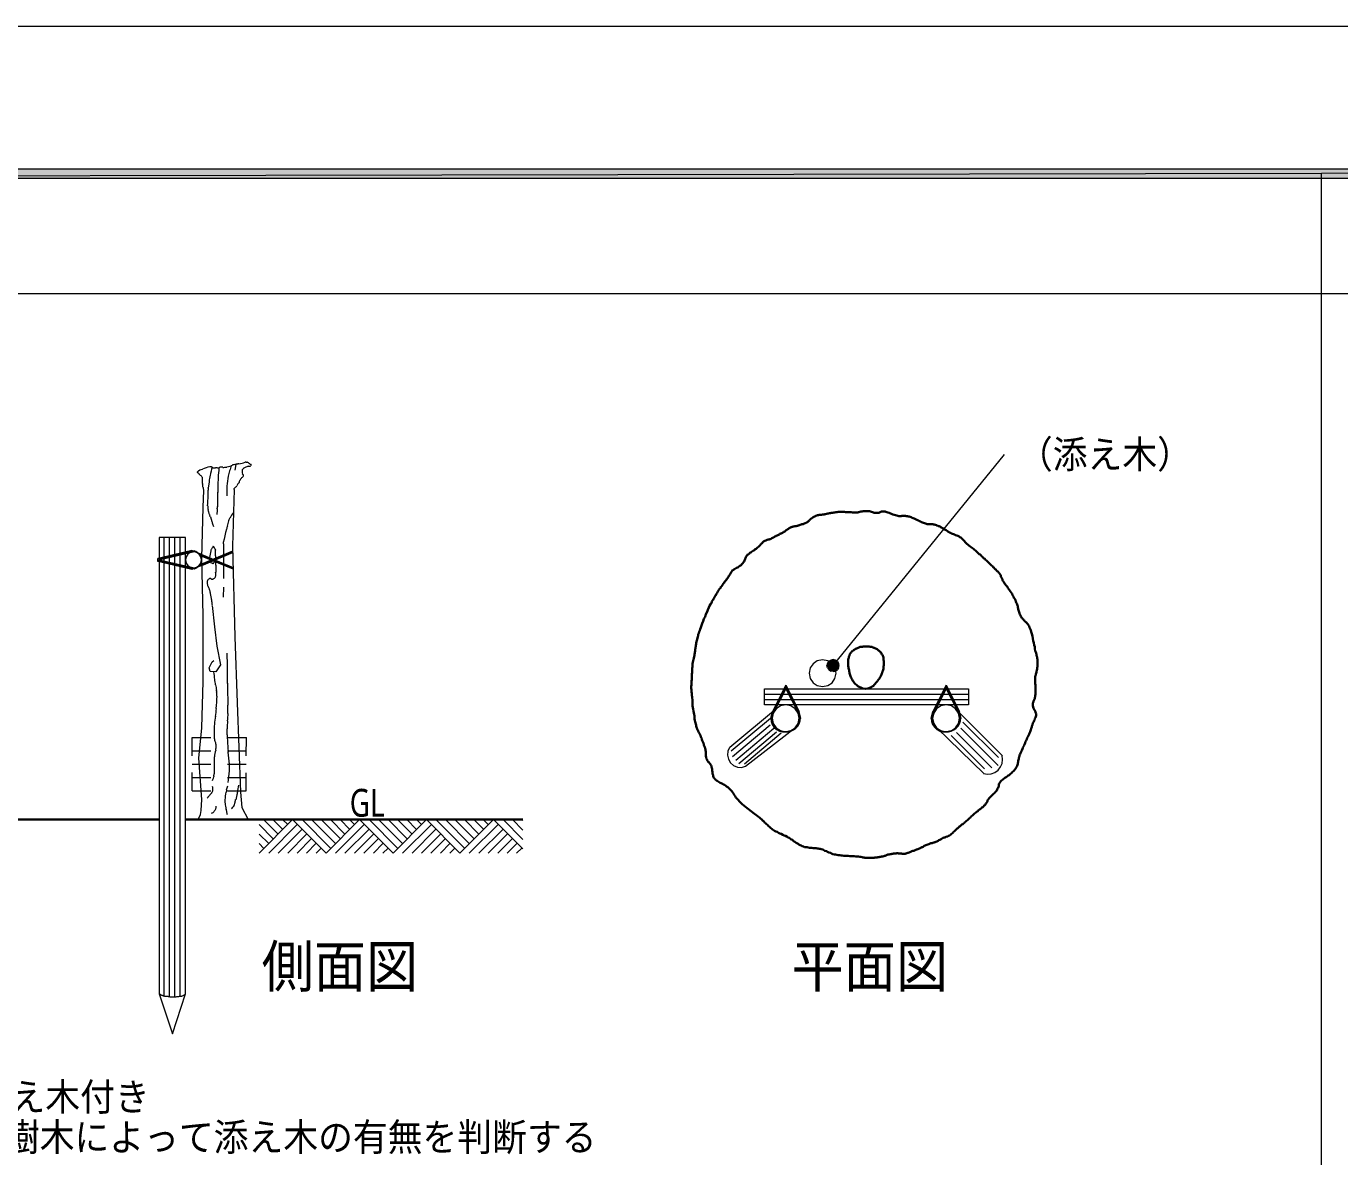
# Model space of a CAD drawing. Header units: millimetres. Extents: x 0 to 420, y 0 to 297.
# Drawn here: x 113.4 to 211.5, y 212.5 to 297 of the extents above; entities that cross this region are included whole.
import ezdxf
from ezdxf.enums import TextEntityAlignment as Align

# ---------------------------------------------------------------- set-up
doc = ezdxf.new("R2010")
doc.units = ezdxf.units.MM
doc.styles.add('kst32b', font='NotoSansJP-Variable.ttf')

msp = doc.modelspace()

# ---------------------------------------------------------------- hatches: boundary and pattern name
h = msp.add_hatch(color=7)
h.paths.add_polyline_path([(394.166, 285.623), (394.166, 286.321), (26.183, 285.623), (394.166, 285.623)])
h.paths.add_polyline_path([(394.166, 286.321), (26.183, 285.623), (26.183, 286.321), (394.166, 286.321)])
h = msp.add_hatch(color=7)
h.paths.add_polyline_path([(173.292, 249.386), (173.249, 249.216), (173.715, 249.216), (173.292, 249.386)])
h.paths.add_polyline_path([(173.249, 249.216), (173.715, 249.216), (173.292, 249.047), (173.249, 249.216)])
h.paths.add_polyline_path([(173.715, 249.216), (173.292, 249.047), (173.397, 248.899), (173.715, 249.216)])
h = msp.add_hatch(color=7)
h.paths.add_polyline_path([(173.715, 249.661), (173.546, 249.618), (173.715, 249.216), (173.715, 249.661)])
h.paths.add_polyline_path([(173.546, 249.618), (173.715, 249.216), (173.397, 249.534), (173.546, 249.618)])
h.paths.add_polyline_path([(173.715, 249.216), (173.397, 249.534), (173.292, 249.386), (173.715, 249.216)])
h = msp.add_hatch(color=7)
h.paths.add_polyline_path([(173.397, 248.899), (173.546, 248.793), (173.715, 249.216), (173.397, 248.899)])
h.paths.add_polyline_path([(173.546, 248.793), (173.715, 249.216), (173.715, 248.751), (173.546, 248.793)])
h.paths.add_polyline_path([(173.715, 249.216), (173.715, 248.751), (173.884, 248.793), (173.715, 249.216)])
msp.add_hatch(color=7).paths.add_polyline_path([(173.884, 249.618), (173.715, 249.661), (173.715, 249.216), (173.884, 249.618)])
h = msp.add_hatch(color=7)
h.paths.add_polyline_path([(174.159, 249.216), (174.117, 249.386), (173.715, 249.216), (174.159, 249.216)])
h.paths.add_polyline_path([(174.117, 249.386), (173.715, 249.216), (174.032, 249.534), (174.117, 249.386)])
h.paths.add_polyline_path([(173.715, 249.216), (174.032, 249.534), (173.884, 249.618), (173.715, 249.216)])
h = msp.add_hatch(color=7)
h.paths.add_polyline_path([(173.884, 248.793), (174.032, 248.899), (173.715, 249.216), (173.884, 248.793)])
h.paths.add_polyline_path([(174.032, 248.899), (173.715, 249.216), (174.117, 249.047), (174.032, 248.899)])
h.paths.add_polyline_path([(173.715, 249.216), (174.117, 249.047), (174.159, 249.216), (173.715, 249.216)])

# ---------------------------------------------------------------- linework, layer by layer
at = {"lineweight": 13}
for points in [[(0.191, 0), (0.191, 296.968), (420.158, 296.968), (420.158, 0)], [(125.349, 224.684), (125.349, 258.784), (123.359, 258.784), (123.359, 224.684), (124.354, 221.7)], [(126.534, 257.101), (126.487, 257.336), (126.358, 257.527), (126.166, 257.657), (125.931, 257.704), (125.696, 257.657), (125.505, 257.527), (125.375, 257.336), (125.328, 257.101), (125.375, 256.866), (125.505, 256.674), (125.696, 256.545), (125.931, 256.498), (126.166, 256.545), (126.358, 256.674), (126.487, 256.866)], [(173.927, 248.634), (173.848, 249.026), (173.632, 249.345), (173.312, 249.561), (172.921, 249.64), (172.53, 249.561), (172.21, 249.345), (171.995, 249.026), (171.916, 248.634), (171.995, 248.243), (172.21, 247.923), (172.53, 247.708), (172.921, 247.629), (173.312, 247.708), (173.632, 247.923), (173.848, 248.243)], [(171.175, 245.269), (171.096, 245.66), (170.88, 245.98), (170.561, 246.195), (170.169, 246.274), (169.778, 246.195), (169.458, 245.98), (169.243, 245.66), (169.164, 245.269), (169.243, 244.877), (169.458, 244.558), (169.778, 244.342), (170.169, 244.263), (170.561, 244.342), (170.88, 244.558), (171.096, 244.877)], [(183.155, 245.269), (183.076, 245.66), (182.861, 245.98), (182.541, 246.195), (182.15, 246.274), (181.758, 246.195), (181.439, 245.98), (181.223, 245.66), (181.144, 245.269), (181.223, 244.877), (181.439, 244.558), (181.758, 244.342), (182.15, 244.263), (182.541, 244.342), (182.861, 244.558), (183.076, 244.877)]]:
    msp.add_lwpolyline(points, close=True, dxfattribs=at)
at = {"lineweight": 0}
for points in [[(394.166, 285.623), (394.166, 286.321), (26.183, 285.623)], [(394.166, 286.321), (26.183, 285.623), (26.183, 286.321)], [(173.292, 249.386), (173.249, 249.216), (173.715, 249.216)], [(173.249, 249.216), (173.715, 249.216), (173.292, 249.047)], [(173.715, 249.216), (173.397, 249.534), (173.292, 249.386)], [(173.715, 249.216), (173.292, 249.047), (173.397, 248.899)], [(173.546, 249.618), (173.715, 249.216), (173.397, 249.534)], [(173.397, 248.899), (173.546, 248.793), (173.715, 249.216)], [(173.715, 249.661), (173.546, 249.618), (173.715, 249.216)], [(173.546, 248.793), (173.715, 249.216), (173.715, 248.751)], [(173.884, 249.618), (173.715, 249.661), (173.715, 249.216)], [(173.715, 249.216), (174.032, 249.534), (173.884, 249.618)], [(174.117, 249.386), (173.715, 249.216), (174.032, 249.534)], [(174.159, 249.216), (174.117, 249.386), (173.715, 249.216)], [(173.715, 249.216), (173.715, 248.751), (173.884, 248.793)], [(173.884, 248.793), (174.032, 248.899), (173.715, 249.216)], [(174.032, 248.899), (173.715, 249.216), (174.117, 249.047)], [(173.715, 249.216), (174.117, 249.047), (174.159, 249.216)]]:
    msp.add_lwpolyline(points, close=True, dxfattribs=at)
at = {"lineweight": 13}
for points in [[(210.185, 45.995), (210.185, 285.983)], [(394.166, 276.987), (26.183, 276.987)], [(173.715, 249.216), (186.521, 264.985)], [(127.155, 264.061), (127.016, 264.018), (126.877, 263.974), (126.739, 263.928), (126.601, 263.88)], [(127.329, 264.038), (127.287, 264.046), (127.245, 264.051), (127.203, 264.054), (127.16, 264.054)], [(127.328, 264.022), (127.288, 263.869), (127.25, 263.716), (127.214, 263.562), (127.179, 263.408)], [(127.359, 263.972), (127.354, 263.987), (127.347, 264.001), (127.337, 264.012), (127.325, 264.022)], [(127.365, 263.987), (127.42, 263.974), (127.476, 263.97), (127.532, 263.974), (127.588, 263.987)], [(127.752, 263.958), (127.707, 263.968), (127.662, 263.976), (127.617, 263.982), (127.571, 263.987)], [(127.759, 263.97), (127.797, 263.975), (127.833, 263.987), (127.866, 264.005), (127.895, 264.03)], [(127.831, 263.961), (127.816, 263.78), (127.802, 263.6), (127.789, 263.419), (127.778, 263.239)], [(128.115, 264.028), (128.06, 264.032), (128.005, 264.033), (127.951, 264.032), (127.896, 264.028)], [(128.113, 264.001), (128.193, 264.009), (128.272, 264.018), (128.351, 264.028), (128.431, 264.039)], [(128.433, 264.042), (128.537, 264.066), (128.639, 264.095), (128.74, 264.129), (128.84, 264.166)], [(128.767, 264.141), (128.731, 264.045), (128.697, 263.948), (128.664, 263.85), (128.634, 263.751)], [(129.197, 264.261), (129.11, 264.243), (129.023, 264.226), (128.937, 264.208), (128.85, 264.19)], [(129.096, 264.223), (129.032, 263.8)], [(129.332, 264.277), (129.295, 264.271), (129.258, 264.265), (129.222, 264.258), (129.185, 264.251)], [(129.331, 264.275), (129.448, 264.298), (129.564, 264.327), (129.678, 264.362), (129.79, 264.402)], [(129.655, 263.932), (129.633, 263.91), (129.612, 263.887), (129.593, 263.863), (129.574, 263.838)], [(130.018, 264.103), (129.925, 264.064), (129.834, 264.022), (129.744, 263.977), (129.656, 263.929)], [(129.938, 264.379), (129.902, 264.386), (129.866, 264.39), (129.83, 264.392), (129.793, 264.393)], [(130.131, 264.266), (130.09, 264.307), (130.043, 264.342), (129.993, 264.371), (129.939, 264.393)], [(130.016, 264.104), (130.068, 264.097), (130.121, 264.1), (130.172, 264.113), (130.219, 264.136)], [(130.13, 264.265), (130.15, 264.257), (130.172, 264.251), (130.193, 264.247), (130.215, 264.245)], [(130.226, 264.144), (130.235, 264.167), (130.239, 264.192), (130.235, 264.216), (130.226, 264.24)], [(126.22, 263.687), (126.217, 263.669), (126.218, 263.65), (126.221, 263.632), (126.227, 263.614)], [(126.597, 263.857), (126.494, 263.833), (126.397, 263.794), (126.306, 263.74), (126.225, 263.672)], [(126.324, 263.557), (126.307, 263.574), (126.287, 263.588), (126.265, 263.598), (126.242, 263.606)], [(126.313, 263.56), (126.322, 263.55), (126.33, 263.54), (126.339, 263.53), (126.348, 263.52)], [(126.463, 263.399), (126.434, 263.428), (126.405, 263.457), (126.376, 263.485), (126.347, 263.514)], [(126.582, 263.277), (126.561, 263.312), (126.537, 263.345), (126.51, 263.376), (126.481, 263.405)], [(126.57, 263.015), (126.577, 262.935), (126.585, 262.855), (126.594, 262.774), (126.605, 262.694)], [(126.578, 263.274), (126.577, 263.21), (126.578, 263.146), (126.583, 263.081), (126.59, 263.017)], [(127.106, 262.932), (127.021, 262.446)], [(127.185, 263.417), (127.161, 263.302), (127.137, 263.186), (127.116, 263.069), (127.096, 262.953)], [(127.774, 263.244), (127.769, 263.138), (127.765, 263.033), (127.763, 262.928), (127.762, 262.823)], [(128.533, 263.353), (128.497, 263.171), (128.468, 262.987), (128.446, 262.803), (128.43, 262.617)], [(128.634, 263.751), (128.606, 263.653), (128.58, 263.553), (128.555, 263.453), (128.533, 263.353)], [(129.382, 263.043), (129.364, 263.005), (129.353, 262.965), (129.35, 262.924), (129.353, 262.882)], [(129.522, 263.216), (129.487, 263.172), (129.453, 263.127), (129.421, 263.082), (129.389, 263.036)], [(129.508, 263.217), (129.546, 263.244), (129.582, 263.274), (129.615, 263.306), (129.645, 263.342)], [(129.58, 263.841), (129.565, 263.766), (129.561, 263.691), (129.569, 263.616), (129.589, 263.542)], [(129.568, 263.54), (129.585, 263.515), (129.605, 263.493), (129.629, 263.474), (129.656, 263.459)], [(129.648, 263.353), (129.658, 263.383), (129.664, 263.414), (129.667, 263.445), (129.666, 263.476)], [(126.28, 237.702), (126.45, 238.083), (126.513, 238.379), (126.555, 239.204), (126.323, 242.295), (126.555, 244.56), (126.661, 248.01), (126.661, 252.942), (126.555, 257.238), (126.661, 261.048), (126.704, 262.276)], [(126.652, 262.509), (126.642, 262.559), (126.632, 262.609), (126.622, 262.659), (126.612, 262.709)], [(126.709, 262.278), (126.7, 262.333), (126.692, 262.389), (126.683, 262.444), (126.674, 262.499)], [(127.003, 262.473), (127.002, 262.467), (127.001, 262.461), (127.001, 262.455), (127, 262.449)], [(127.039, 261.928), (127.036, 262.026), (127.032, 262.123), (127.026, 262.22), (127.02, 262.317)], [(127.023, 262.431), (127.022, 262.398), (127.021, 262.365), (127.022, 262.332), (127.024, 262.299)], [(127.759, 261.845), (127.76, 261.872), (127.76, 261.9), (127.761, 261.927), (127.761, 261.954)], [(127.761, 261.971), (127.762, 262.018), (127.762, 262.065), (127.762, 262.111), (127.762, 262.158)], [(127.762, 262.805), (127.762, 262.128)], [(128.43, 262.617), (128.421, 262.432), (128.418, 262.246), (128.422, 262.06), (128.433, 261.875)], [(128.969, 262.361), (128.842, 258.128), (129.032, 251.354), (129.201, 246.422), (129.434, 239.734), (129.54, 238.612), (130.006, 237.702)], [(128.956, 262.432), (128.95, 262.413), (128.947, 262.393), (128.95, 262.372), (128.956, 262.353)], [(129.07, 262.525), (129.044, 262.505), (129.019, 262.485), (128.994, 262.465), (128.97, 262.445)], [(129.049, 262.522), (129.079, 262.544), (129.108, 262.566), (129.138, 262.589), (129.167, 262.612)], [(129.289, 262.834), (129.251, 262.786), (129.219, 262.735), (129.193, 262.68), (129.174, 262.621)], [(129.285, 262.82), (129.303, 262.834), (129.32, 262.85), (129.336, 262.866), (129.35, 262.884)], [(126.978, 261.129), (127, 261.324), (127.014, 261.52), (127.021, 261.716), (127.019, 261.912)], [(127.007, 261.142), (127, 261.064), (127.002, 260.985), (127.011, 260.906), (127.028, 260.829)], [(127.71, 260.908), (127.713, 260.952), (127.715, 260.997), (127.717, 261.041), (127.718, 261.085)], [(127.741, 261.07), (127.762, 261.832)], [(127.01, 260.823), (127.021, 260.788), (127.032, 260.754), (127.045, 260.72), (127.059, 260.687)], [(127.13, 260.499), (127.115, 260.546), (127.098, 260.593), (127.079, 260.638), (127.059, 260.684)], [(127.188, 260.308), (127.174, 260.357), (127.159, 260.405), (127.143, 260.454), (127.128, 260.502)], [(127.212, 260.308), (127.296, 259.969)], [(127.305, 259.988), (127.315, 259.957), (127.325, 259.927), (127.336, 259.897), (127.346, 259.867)], [(127.698, 260.493), (127.707, 260.598), (127.715, 260.704), (127.723, 260.81), (127.73, 260.916)], [(128.549, 260.019), (128.522, 259.919), (128.496, 259.82), (128.47, 259.72), (128.444, 259.621)], [(128.652, 260.253), (128.623, 260.198), (128.597, 260.141), (128.575, 260.082), (128.557, 260.022)], [(128.916, 260.633), (128.848, 260.54), (128.782, 260.445), (128.72, 260.348), (128.661, 260.248)], [(127.333, 259.857), (127.357, 259.792), (127.382, 259.727), (127.407, 259.662), (127.432, 259.598)], [(128.387, 259.395), (128.328, 259.148), (128.271, 258.899), (128.214, 258.651), (128.159, 258.402)], [(128.462, 259.62), (128.448, 259.565), (128.434, 259.51), (128.421, 259.455), (128.407, 259.399)], [(123.74, 224.515), (123.74, 258.784)], [(124.143, 224.472), (124.143, 258.784)], [(124.545, 224.451), (124.545, 258.784)], [(124.947, 224.494), (124.947, 258.784)], [(127.415, 258.123), (127.386, 258.08), (127.357, 258.036), (127.331, 257.992), (127.305, 257.946)], [(127.559, 257.891), (127.526, 257.952), (127.491, 258.011), (127.455, 258.069), (127.417, 258.126)], [(128.154, 258.413), (128.149, 258.387), (128.146, 258.361), (128.144, 258.334), (128.143, 258.307)], [(128.164, 258.297), (128.164, 256.836), (128.164, 255.714)], [(125.815, 257.789), (123.275, 257.196)], [(125.984, 257.768), (123.275, 257.133)], [(123.275, 256.984), (123.275, 257.196)], [(125.984, 256.413), (123.275, 257.048)], [(126.111, 257.725), (123.359, 257.09)], [(126.111, 256.455), (123.359, 257.09)], [(126.555, 257.514), (125.815, 257.789)], [(126.555, 257.45), (125.984, 257.768)], [(126.555, 257.387), (126.111, 257.725)], [(126.555, 256.815), (128.863, 257.768)], [(126.555, 256.752), (128.863, 257.704)], [(126.555, 256.688), (128.863, 257.641)], [(126.555, 257.514), (128.905, 256.54)], [(126.555, 257.45), (128.884, 256.498)], [(126.555, 257.387), (128.884, 256.434)], [(127.129, 257.293), (127.127, 257.227), (127.134, 257.16), (127.148, 257.096), (127.17, 257.033)], [(127.235, 257.781), (127.198, 257.659), (127.169, 257.536), (127.147, 257.411), (127.133, 257.285)], [(127.296, 257.95), (127.276, 257.91), (127.258, 257.87), (127.241, 257.829), (127.226, 257.787)], [(127.57, 257.409), (127.571, 257.514), (127.571, 257.619), (127.57, 257.724), (127.567, 257.829)], [(127.576, 257.411), (127.573, 257.236), (127.572, 257.062), (127.572, 256.887), (127.573, 256.712)], [(127.593, 257.826), (127.591, 257.844), (127.587, 257.862), (127.582, 257.879), (127.574, 257.895)], [(125.815, 256.392), (123.275, 256.984)], [(126.555, 256.688), (125.815, 256.392)], [(126.555, 256.752), (125.984, 256.413)], [(126.555, 256.815), (126.111, 256.455)], [(127.162, 257.01), (127.181, 256.97), (127.204, 256.932), (127.231, 256.897), (127.26, 256.864)], [(127.288, 256.892), (127.305, 256.878), (127.324, 256.867), (127.345, 256.86), (127.367, 256.858)], [(127.366, 256.836), (127.388, 256.838), (127.41, 256.842), (127.431, 256.85), (127.45, 256.862)], [(127.433, 256.87), (127.451, 256.885), (127.468, 256.903), (127.482, 256.923), (127.493, 256.945)], [(127.592, 255.918), (127.593, 255.984), (127.592, 256.049), (127.591, 256.114), (127.588, 256.18)], [(127.594, 256.701), (127.596, 256.571), (127.6, 256.441), (127.604, 256.311), (127.61, 256.181)], [(126.991, 255.573), (126.976, 255.543), (126.966, 255.512), (126.96, 255.48), (126.958, 255.447)], [(126.958, 255.439), (126.959, 255.396), (126.962, 255.353), (126.967, 255.31), (126.974, 255.268)], [(126.974, 255.264), (126.982, 255.222), (126.992, 255.179), (127.004, 255.138), (127.018, 255.096)], [(127.1, 255.684), (127.068, 255.658), (127.039, 255.629), (127.012, 255.597), (126.99, 255.563)], [(127.028, 255.105), (127.049, 255.048), (127.072, 254.992), (127.097, 254.937), (127.125, 254.883)], [(127.257, 255.691), (127.219, 255.709), (127.178, 255.714), (127.137, 255.708), (127.1, 255.689)], [(127.24, 255.678), (127.281, 255.658), (127.326, 255.651), (127.37, 255.657), (127.413, 255.675)], [(127.425, 255.67), (127.465, 255.698), (127.503, 255.73), (127.538, 255.765), (127.569, 255.803)], [(127.557, 255.829), (127.572, 255.852), (127.583, 255.878), (127.59, 255.905), (127.593, 255.933)], [(127.183, 254.731), (127.17, 254.772), (127.155, 254.812), (127.138, 254.852), (127.119, 254.89)], [(127.201, 254.592), (127.195, 254.626), (127.187, 254.66), (127.179, 254.694), (127.17, 254.727)], [(127.3, 254.102), (127.279, 254.224), (127.257, 254.345), (127.235, 254.467), (127.211, 254.588)], [(127.308, 253.975), (127.304, 254.009), (127.3, 254.043), (127.295, 254.077), (127.289, 254.11)], [(128.164, 255.058), (128.143, 254.317)], [(127.339, 253.682), (127.508, 252.095), (127.677, 250.656), (127.953, 249.259), (127.593, 248.729), (127.191, 248.751), (127.106, 249.026), (127.339, 249.491), (127.445, 249.576)], [(127.345, 253.705), (127.34, 253.771), (127.335, 253.838), (127.329, 253.904), (127.323, 253.97)], [(128.482, 249.216), (128.439, 250.126)], [(128.482, 248.649), (128.481, 248.795), (128.48, 248.94), (128.477, 249.085), (128.474, 249.231)], [(127.438, 248.739), (127.454, 248.595), (127.471, 248.452), (127.49, 248.309), (127.509, 248.166)], [(128.482, 247.862), (128.482, 248.624)], [(127.493, 248.184), (127.508, 248.079), (127.525, 247.975), (127.542, 247.872), (127.561, 247.768)], [(127.583, 247.753), (127.601, 247.657), (127.62, 247.561), (127.639, 247.466), (127.658, 247.37)], [(127.673, 247.248), (127.667, 247.282), (127.662, 247.316), (127.655, 247.35), (127.649, 247.383)], [(127.676, 246.926), (127.677, 247.007), (127.674, 247.088), (127.668, 247.168), (127.658, 247.249)], [(128.462, 247.719), (128.464, 247.61), (128.467, 247.5), (128.472, 247.391), (128.477, 247.281)], [(128.482, 247.878), (128.482, 247.839), (128.482, 247.8), (128.482, 247.761), (128.483, 247.722)], [(128.518, 246.707), (128.514, 246.853), (128.508, 246.998), (128.502, 247.144), (128.494, 247.289)], [(168.593, 246.274), (168.593, 247.459), (183.811, 247.459)], [(170.18, 247.735), (169.185, 245.766)], [(170.18, 247.608), (169.228, 245.745)], [(170.18, 247.459), (169.291, 245.724)], [(170.18, 247.735), (171.175, 245.766)], [(170.18, 247.608), (171.133, 245.745)], [(170.18, 247.459), (171.069, 245.724)], [(182.16, 247.608), (181.208, 245.745), (181.102, 245.258)], [(182.16, 247.735), (181.166, 245.766)], [(182.16, 247.459), (181.271, 245.724)], [(182.16, 247.735), (183.155, 245.766)], [(182.16, 247.608), (183.113, 245.745)], [(182.16, 247.459), (183.049, 245.724)], [(183.811, 247.459), (183.811, 246.274)], [(127.632, 245.993), (127.652, 246.226), (127.669, 246.46), (127.682, 246.693), (127.691, 246.927)], [(128.524, 246.242), (128.524, 246.356), (128.523, 246.469), (128.521, 246.583), (128.518, 246.696)], [(168.593, 247.057), (183.811, 247.057)], [(168.593, 246.676), (183.811, 246.676)], [(183.811, 246.274), (168.593, 246.274)], [(127.566, 245.412), (127.546, 245.267), (127.527, 245.121), (127.511, 244.974), (127.496, 244.828)], [(127.58, 245.41), (127.601, 245.554), (127.619, 245.698), (127.635, 245.842), (127.65, 245.986)], [(128.485, 245.064), (128.5, 245.205), (128.511, 245.346), (128.519, 245.487), (128.523, 245.628)], [(128.497, 245.617), (128.5, 245.774), (128.501, 245.93), (128.502, 246.086), (128.503, 246.242)], [(169.545, 246.041), (165.989, 243.078)], [(166.095, 242.824), (169.037, 245.279)], [(169.058, 245.258), (169.185, 245.766)], [(169.06, 245.28), (169.078, 245.031), (169.157, 244.797), (169.291, 244.591), (169.475, 244.422), (169.696, 244.305), (169.936, 244.248), (170.182, 244.252), (170.423, 244.319)], [(169.228, 245.745), (169.122, 245.258)], [(169.122, 245.276), (169.144, 245.038), (169.221, 244.816), (169.349, 244.619), (169.522, 244.455), (169.729, 244.338), (169.956, 244.275), (170.19, 244.267), (170.424, 244.316)], [(170.119, 244.245), (170.336, 244.252), (170.545, 244.301), (170.74, 244.391), (170.916, 244.518), (171.062, 244.678), (171.174, 244.862), (171.247, 245.064), (171.279, 245.278)], [(170.125, 244.242), (170.546, 244.317), (170.894, 244.537), (171.136, 244.872), (171.237, 245.286)], [(171.133, 245.745), (171.238, 245.258)], [(171.302, 245.258), (171.175, 245.766)], [(181.038, 245.258), (181.166, 245.766)], [(181.04, 245.28), (181.058, 245.031), (181.137, 244.797), (181.271, 244.591), (181.456, 244.422), (181.677, 244.305), (181.916, 244.248), (182.163, 244.252), (182.404, 244.319)], [(181.102, 245.276), (181.124, 245.038), (181.201, 244.816), (181.329, 244.619), (181.502, 244.455), (181.71, 244.338), (181.936, 244.275), (182.171, 244.267), (182.404, 244.316)], [(182.099, 244.245), (182.316, 244.252), (182.525, 244.301), (182.72, 244.391), (182.896, 244.518), (183.043, 244.678), (183.154, 244.862), (183.227, 245.064), (183.26, 245.278)], [(182.106, 244.242), (182.526, 244.317), (182.875, 244.537), (183.117, 244.872), (183.218, 245.286)], [(182.859, 245.978), (186.351, 242.464)], [(183.113, 245.745), (183.219, 245.258)], [(183.282, 245.258), (183.155, 245.766)], [(127.499, 244.825), (127.487, 244.686), (127.478, 244.547), (127.471, 244.408), (127.467, 244.268)], [(128.421, 244.467), (128.419, 244.357), (128.418, 244.246), (128.419, 244.136), (128.422, 244.025)], [(128.483, 245.068), (128.468, 244.919), (128.455, 244.77), (128.447, 244.621), (128.441, 244.471)], [(166.201, 242.401), (169.016, 244.771)], [(166.434, 242.147), (169.27, 244.517)], [(170.794, 244.475), (167.174, 241.66)], [(181.462, 244.56), (184.997, 241.109)], [(183.24, 244.538), (186.034, 241.745)], [(183.409, 244.983), (186.055, 242.337)], [(125.836, 243.84), (127.233, 243.84)], [(125.836, 242.464), (125.836, 243.84)], [(127.467, 244.275), (127.466, 244.154), (127.467, 244.033), (127.472, 243.912), (127.478, 243.792)], [(127.488, 243.783), (127.498, 243.708), (127.515, 243.635), (127.54, 243.564), (127.573, 243.496)], [(127.635, 243.214), (127.628, 243.285), (127.613, 243.355), (127.59, 243.422), (127.559, 243.487)], [(128.454, 244.029), (128.461, 243.815), (128.47, 243.6), (128.48, 243.386), (128.492, 243.172)], [(128.482, 243.84), (129.9, 243.819)], [(129.879, 242.464), (129.9, 243.819)], [(166.666, 241.893), (169.482, 244.242)], [(167.09, 241.871), (169.82, 244.179)], [(182.52, 243.988), (185.018, 241.49)], [(182.922, 244.2), (185.568, 241.554)], [(125.836, 242.824), (127.233, 242.824)], [(127.48, 242.394), (127.469, 242.232), (127.466, 242.071), (127.469, 241.91), (127.48, 241.749)], [(127.594, 242.894), (127.56, 242.771), (127.532, 242.646), (127.511, 242.52), (127.496, 242.393)], [(127.592, 242.906), (127.612, 242.985), (127.626, 243.064), (127.634, 243.145), (127.635, 243.226)], [(128.482, 242.824), (129.9, 242.824)], [(128.492, 243.168), (128.5, 243.06), (128.509, 242.953), (128.52, 242.846), (128.533, 242.738)], [(128.616, 241.844), (128.594, 242.067), (128.57, 242.29), (128.544, 242.512), (128.516, 242.734)], [(165.982, 243.095), (165.853, 242.812), (165.821, 242.509), (165.885, 242.211), (166.043, 241.943), (166.279, 241.739), (166.56, 241.622), (166.864, 241.6), (167.166, 241.676)], [(184.947, 241.134), (185.238, 241.089), (185.526, 241.12), (185.796, 241.225), (186.033, 241.4), (186.216, 241.63), (186.33, 241.896), (186.372, 242.182), (186.338, 242.475)], [(125.836, 241.829), (127.233, 241.829)], [(127.494, 241.118), (127.504, 241.277), (127.508, 241.436), (127.505, 241.595), (127.494, 241.754)], [(128.482, 241.829), (129.879, 241.829)], [(128.523, 240.457), (128.552, 240.678), (128.577, 240.901), (128.597, 241.123), (128.612, 241.346)], [(128.624, 241.358), (128.629, 241.48), (128.629, 241.602), (128.625, 241.725), (128.615, 241.847)], [(125.836, 239.839), (125.836, 241.215)], [(125.836, 240.834), (127.233, 240.834)], [(127.348, 240.617), (127.384, 240.703), (127.417, 240.791), (127.449, 240.879), (127.478, 240.968)], [(127.454, 240.974), (127.465, 241.01), (127.473, 241.047), (127.48, 241.084), (127.484, 241.122)], [(128.482, 240.834), (129.879, 240.834)], [(129.879, 239.839), (129.879, 241.194)], [(125.836, 239.839), (127.233, 239.839)], [(127.034, 239.397), (127.016, 239.371), (126.999, 239.344), (126.982, 239.318), (126.966, 239.291)], [(127.088, 239.47), (127.074, 239.452), (127.061, 239.433), (127.048, 239.415), (127.035, 239.396)], [(127.201, 239.598), (127.174, 239.569), (127.147, 239.538), (127.122, 239.507), (127.097, 239.475)], [(127.205, 239.588), (127.235, 239.621), (127.264, 239.655), (127.293, 239.689), (127.321, 239.725)], [(127.308, 239.721), (127.334, 239.759), (127.354, 239.8), (127.369, 239.844), (127.378, 239.89)], [(127.374, 239.885), (127.38, 239.957), (127.38, 240.03), (127.375, 240.102), (127.363, 240.174)], [(128.351, 239.75), (128.33, 239.608), (128.309, 239.465), (128.291, 239.322), (128.274, 239.179)], [(128.406, 239.893), (128.396, 239.854), (128.387, 239.815), (128.379, 239.776), (128.372, 239.737)], [(128.467, 240.185), (128.444, 240.115), (128.422, 240.044), (128.401, 239.973), (128.381, 239.902)], [(128.482, 239.839), (129.879, 239.839)], [(129.159, 239.543), (129.096, 239.183)], [(129.23, 239.853), (129.216, 239.778), (129.201, 239.703), (129.187, 239.628), (129.173, 239.552)], [(129.307, 240.263), (129.223, 239.861)], [(127.533, 238.378), (127.556, 238.415), (127.577, 238.453), (127.594, 238.493), (127.609, 238.533)], [(127.609, 238.533), (127.62, 238.575), (127.628, 238.618), (127.633, 238.66), (127.635, 238.704)], [(128.274, 239.166), (128.272, 239.134), (128.27, 239.101), (128.27, 239.069), (128.272, 239.036)], [(128.275, 239.05), (128.278, 239.021), (128.281, 238.991), (128.284, 238.962), (128.288, 238.932)], [(128.292, 238.918), (128.308, 238.803), (128.325, 238.687), (128.342, 238.572), (128.36, 238.457)], [(128.372, 238.463), (128.377, 238.427), (128.384, 238.391), (128.39, 238.355), (128.397, 238.32)], [(128.767, 238.495), (128.827, 238.56), (128.884, 238.628), (128.938, 238.698), (128.989, 238.771)], [(128.966, 238.786), (128.986, 238.82), (129.003, 238.855), (129.016, 238.892), (129.025, 238.93)], [(129.021, 238.927), (129.034, 238.994), (129.046, 239.06), (129.059, 239.127), (129.071, 239.193)], [(127.29, 238.175), (127.326, 238.193), (127.36, 238.213), (127.394, 238.235), (127.426, 238.26)], [(127.426, 238.26), (127.456, 238.287), (127.484, 238.315), (127.51, 238.346), (127.533, 238.378)], [(128.391, 238.327), (128.404, 238.263), (128.417, 238.199), (128.431, 238.135), (128.445, 238.071)], [(130.831, 235.183), (133.329, 237.702)], [(131.17, 237.702), (132.249, 236.601)], [(131.868, 237.702), (132.609, 236.961)], [(132.588, 237.702), (132.969, 237.321)], [(133.329, 237.702), (135.848, 235.183)], [(134.049, 237.702), (136.186, 235.543)], [(134.747, 237.702), (136.546, 235.903)], [(135.467, 237.702), (136.906, 236.262)], [(135.848, 235.183), (138.345, 237.702)], [(135.848, 235.183), (138.345, 237.702), (140.843, 235.183)], [(136.165, 237.702), (137.245, 236.601)], [(136.885, 237.702), (137.604, 236.961)], [(137.583, 237.702), (137.964, 237.321)], [(139.044, 237.702), (141.203, 235.543)], [(139.763, 237.702), (141.542, 235.903)], [(140.462, 237.702), (141.901, 236.262)], [(140.843, 235.183), (143.341, 237.702)], [(141.161, 237.702), (142.261, 236.601)], [(141.88, 237.702), (142.6, 236.961)], [(142.579, 237.702), (142.96, 237.321)], [(143.341, 237.702), (145.838, 235.183)], [(144.039, 237.702), (146.198, 235.543)], [(144.759, 237.702), (146.537, 235.903)], [(145.457, 237.702), (146.897, 236.262)], [(145.838, 235.183), (148.336, 237.702)], [(146.177, 237.702), (147.257, 236.601)], [(146.876, 237.702), (147.616, 236.961)], [(147.574, 237.702), (147.955, 237.321)], [(148.336, 237.702), (150.537, 235.5)], [(149.056, 237.702), (150.537, 236.199)], [(149.754, 237.702), (150.537, 236.918)], [(150.453, 237.702), (150.537, 237.617)], [(130.831, 237.321), (131.89, 236.262)], [(130.831, 236.601), (131.551, 235.903)], [(131.551, 235.183), (133.689, 237.342)], [(132.249, 235.183), (134.049, 236.982)], [(132.969, 235.183), (134.408, 236.622)], [(136.546, 235.183), (138.684, 237.342)], [(137.245, 235.183), (139.044, 236.982)], [(137.964, 235.183), (139.404, 236.622)], [(141.542, 235.183), (143.701, 237.342)], [(142.261, 235.183), (144.039, 236.982)], [(142.96, 235.183), (144.399, 236.622)], [(146.537, 235.183), (148.696, 237.342)], [(147.257, 235.183), (149.056, 236.982)], [(147.955, 235.183), (149.394, 236.622)], [(130.831, 235.903), (131.191, 235.543)], [(133.668, 235.183), (134.747, 236.283)], [(134.366, 235.183), (135.107, 235.924)], [(135.086, 235.183), (135.467, 235.564)], [(138.663, 235.183), (139.763, 236.283)], [(139.383, 235.183), (140.102, 235.924)], [(140.081, 235.183), (140.462, 235.564)], [(143.658, 235.183), (144.759, 236.283)], [(144.378, 235.183), (145.097, 235.924)], [(145.076, 235.183), (145.457, 235.564)], [(148.675, 235.183), (149.754, 236.283)], [(149.373, 235.183), (150.114, 235.924)], [(150.072, 235.183), (150.453, 235.564)], [(123.359, 224.684), (123.402, 224.663), (123.444, 224.642), (123.486, 224.599), (123.529, 224.599), (123.55, 224.578), (123.592, 224.578), (123.613, 224.557), (123.635, 224.557), (123.656, 224.557), (123.677, 224.536), (123.698, 224.536), (123.719, 224.536), (123.74, 224.536), (123.762, 224.515), (123.783, 224.515), (123.804, 224.515), (123.825, 224.515), (123.846, 224.515), (123.867, 224.515), (123.888, 224.494), (123.91, 224.494), (123.931, 224.494), (123.973, 224.494), (123.994, 224.494), (124.016, 224.494), (124.037, 224.472), (124.058, 224.472), (124.1, 224.472), (124.121, 224.472), (124.143, 224.472), (124.164, 224.451), (124.206, 224.451), (124.227, 224.451), (124.27, 224.451), (124.291, 224.451), (124.333, 224.451), (124.375, 224.451), (124.396, 224.451), (124.439, 224.451), (124.481, 224.451), (124.502, 224.451), (124.545, 224.451), (124.587, 224.451), (124.629, 224.451), (124.651, 224.451), (124.693, 224.472), (124.735, 224.472), (124.756, 224.472), (124.799, 224.472), (124.841, 224.472), (124.883, 224.494), (124.904, 224.494), (124.947, 224.494), (124.989, 224.515), (125.01, 224.515), (125.053, 224.515), (125.095, 224.536), (125.116, 224.536), (125.159, 224.557), (125.201, 224.578), (125.243, 224.599), (125.286, 224.621), (125.307, 224.642), (125.349, 224.684)]]:
    msp.add_lwpolyline(points, dxfattribs=at)
at = {"lineweight": 30}
msp.add_lwpolyline([(166.963, 256.857), (167.026, 256.921), (167.069, 256.984), (167.09, 257.048), (167.111, 257.112), (167.132, 257.175), (167.174, 257.238), (167.196, 257.302), (167.217, 257.344), (167.259, 257.408), (167.301, 257.471), (167.365, 257.514), (167.428, 257.556), (167.492, 257.62), (167.555, 257.662), (167.619, 257.704), (167.682, 257.746), (167.767, 257.789), (167.83, 257.831), (167.894, 257.895), (167.958, 257.937), (168, 257.979), (168.063, 258.022), (168.127, 258.064), (168.169, 258.106), (168.233, 258.17), (168.275, 258.212), (168.317, 258.276), (168.36, 258.318), (168.402, 258.36), (168.466, 258.424), (168.508, 258.466), (168.55, 258.487), (168.614, 258.53), (168.677, 258.551), (168.741, 258.572), (168.783, 258.593), (168.846, 258.614), (168.889, 258.635), (168.931, 258.635), (168.974, 258.657), (169.016, 258.657), (169.037, 258.657), (169.058, 258.678), (169.079, 258.678), (169.101, 258.699), (169.122, 258.699), (169.143, 258.72), (169.185, 258.741), (169.206, 258.762), (169.27, 258.784), (169.312, 258.805), (169.354, 258.847), (169.418, 258.868), (169.46, 258.889), (169.524, 258.932), (169.587, 258.953), (169.63, 258.974), (169.693, 258.995), (169.736, 259.038), (169.799, 259.059), (169.841, 259.08), (169.884, 259.101), (169.926, 259.122), (169.968, 259.143), (170.011, 259.186), (170.053, 259.207), (170.095, 259.228), (170.117, 259.249), (170.159, 259.271), (170.201, 259.313), (170.244, 259.334), (170.286, 259.355), (170.328, 259.397), (170.371, 259.419), (170.413, 259.44), (170.434, 259.482), (170.476, 259.503), (170.519, 259.524), (170.561, 259.546), (170.603, 259.546), (170.646, 259.567), (170.688, 259.567), (170.709, 259.588), (170.752, 259.588), (170.794, 259.588), (170.836, 259.609), (170.879, 259.609), (170.921, 259.609), (170.963, 259.63), (171.005, 259.651), (171.048, 259.651), (171.09, 259.673), (171.133, 259.673), (171.175, 259.694), (171.196, 259.694), (171.238, 259.715), (171.26, 259.715), (171.281, 259.736), (171.302, 259.736), (171.323, 259.736), (171.344, 259.757), (171.387, 259.757), (171.429, 259.757), (171.471, 259.779), (171.513, 259.8), (171.556, 259.821), (171.619, 259.842), (171.662, 259.863), (171.704, 259.884), (171.768, 259.905), (171.81, 259.948), (171.852, 259.99), (171.895, 260.011), (171.937, 260.054), (171.979, 260.096), (172.021, 260.138), (172.064, 260.181), (172.106, 260.202), (172.17, 260.244), (172.212, 260.287), (172.276, 260.308), (172.318, 260.35), (172.381, 260.371), (172.424, 260.392), (172.487, 260.413), (172.551, 260.435), (172.614, 260.435), (172.678, 260.456), (172.72, 260.477), (172.784, 260.477), (172.847, 260.477), (172.911, 260.498), (172.974, 260.498), (173.037, 260.498), (173.08, 260.519), (173.143, 260.519), (173.207, 260.54), (173.249, 260.54), (173.313, 260.562), (173.376, 260.562), (173.44, 260.583), (173.503, 260.583), (173.567, 260.604), (173.63, 260.604), (173.694, 260.625), (173.757, 260.646), (173.842, 260.646), (173.905, 260.667), (173.969, 260.667), (174.011, 260.667), (174.075, 260.689), (174.117, 260.689), (174.18, 260.689), (174.223, 260.689), (174.244, 260.689), (174.286, 260.689), (174.308, 260.689), (174.329, 260.689), (174.35, 260.689), (174.371, 260.689), (174.392, 260.689), (174.413, 260.689), (174.456, 260.689), (174.498, 260.689), (174.562, 260.689), (174.646, 260.667), (174.731, 260.667), (174.837, 260.667), (174.943, 260.667), (175.048, 260.667), (175.154, 260.646), (175.239, 260.646), (175.324, 260.646), (175.387, 260.646), (175.429, 260.646), (175.472, 260.646), (175.493, 260.646), (175.535, 260.646), (175.556, 260.646), (175.599, 260.667), (175.641, 260.667), (175.704, 260.689), (175.789, 260.71), (175.874, 260.71), (175.959, 260.731), (176.043, 260.731), (176.149, 260.752), (176.234, 260.752), (176.339, 260.752), (176.424, 260.731), (176.509, 260.71), (176.572, 260.689), (176.657, 260.667), (176.721, 260.646), (176.784, 260.625), (176.847, 260.604), (176.911, 260.604), (176.975, 260.604), (177.017, 260.604), (177.08, 260.625), (177.123, 260.625), (177.186, 260.646), (177.229, 260.667), (177.271, 260.689), (177.334, 260.71), (177.377, 260.71), (177.419, 260.71), (177.483, 260.71), (177.525, 260.71), (177.588, 260.71), (177.652, 260.689), (177.715, 260.667), (177.8, 260.646), (177.885, 260.604), (177.991, 260.562), (178.075, 260.54), (178.181, 260.498), (178.266, 260.477), (178.371, 260.435), (178.456, 260.413), (178.541, 260.392), (178.626, 260.371), (178.689, 260.371), (178.731, 260.371), (178.795, 260.371), (178.837, 260.392), (178.901, 260.392), (178.943, 260.392), (179.007, 260.392), (179.07, 260.392), (179.112, 260.392), (179.176, 260.371), (179.261, 260.371), (179.324, 260.35), (179.387, 260.329), (179.472, 260.308), (179.536, 260.287), (179.62, 260.244), (179.684, 260.223), (179.769, 260.181), (179.853, 260.138), (179.917, 260.117), (180.001, 260.075), (180.086, 260.032), (180.15, 259.99), (180.234, 259.969), (180.319, 259.927), (180.382, 259.905), (180.467, 259.863), (180.53, 259.842), (180.615, 259.821), (180.679, 259.8), (180.742, 259.779), (180.806, 259.779), (180.869, 259.757), (180.912, 259.757), (180.975, 259.757), (181.017, 259.757), (181.06, 259.757), (181.123, 259.757), (181.166, 259.757), (181.208, 259.736), (181.271, 259.736), (181.314, 259.715), (181.356, 259.715), (181.42, 259.694), (181.462, 259.673), (181.525, 259.651), (181.568, 259.63), (181.631, 259.609), (181.695, 259.588), (181.737, 259.546), (181.801, 259.524), (181.864, 259.482), (181.928, 259.461), (181.991, 259.419), (182.033, 259.376), (182.097, 259.334), (182.16, 259.313), (182.224, 259.271), (182.266, 259.228), (182.33, 259.186), (182.393, 259.143), (182.478, 259.122), (182.541, 259.08), (182.626, 259.038), (182.711, 259.016), (182.774, 258.995), (182.859, 258.953), (182.944, 258.932), (183.028, 258.889), (183.113, 258.847), (183.176, 258.805), (183.24, 258.762), (183.303, 258.72), (183.367, 258.657), (183.409, 258.614), (183.473, 258.551), (183.515, 258.487), (183.579, 258.424), (183.642, 258.36), (183.705, 258.297), (183.79, 258.233), (183.854, 258.17), (183.938, 258.106), (184.023, 258.043), (184.108, 257.979), (184.192, 257.916), (184.277, 257.852), (184.341, 257.789), (184.425, 257.725), (184.489, 257.662), (184.552, 257.598), (184.616, 257.535), (184.7, 257.492), (184.764, 257.429), (184.827, 257.365), (184.891, 257.302), (184.954, 257.238), (185.039, 257.175), (185.103, 257.112), (185.166, 257.048), (185.229, 256.984), (185.293, 256.921), (185.357, 256.857), (185.42, 256.794), (185.484, 256.73), (185.547, 256.688), (185.611, 256.625), (185.653, 256.561), (185.716, 256.519), (185.759, 256.455), (185.822, 256.413), (185.864, 256.371), (185.907, 256.307), (185.97, 256.265), (186.013, 256.222), (186.055, 256.18), (186.097, 256.138), (186.119, 256.096), (186.161, 256.053), (186.182, 256.011), (186.203, 255.99), (186.224, 255.947), (186.246, 255.905), (186.246, 255.863), (186.267, 255.82), (186.288, 255.778), (186.309, 255.736), (186.33, 255.672), (186.351, 255.63), (186.372, 255.587), (186.394, 255.545), (186.415, 255.503), (186.436, 255.46), (186.457, 255.439), (186.478, 255.397), (186.5, 255.376), (186.5, 255.355), (186.521, 255.355), (186.521, 255.333), (186.542, 255.312), (186.563, 255.291), (186.584, 255.249), (186.605, 255.206), (186.648, 255.164), (186.711, 255.101), (186.754, 255.016), (186.817, 254.931), (186.88, 254.847), (186.944, 254.762), (187.008, 254.656), (187.071, 254.571), (187.113, 254.466), (187.177, 254.36), (187.219, 254.275), (187.283, 254.19), (187.325, 254.085), (187.367, 254), (187.388, 253.915), (187.431, 253.852), (187.452, 253.767), (187.473, 253.704), (187.494, 253.64), (187.494, 253.577), (187.516, 253.534), (187.537, 253.471), (187.537, 253.407), (187.558, 253.344), (187.579, 253.259), (187.6, 253.196), (187.643, 253.111), (187.664, 253.026), (187.706, 252.963), (187.727, 252.878), (187.77, 252.815), (187.812, 252.751), (187.854, 252.709), (187.896, 252.666), (187.939, 252.624), (187.981, 252.582), (188.024, 252.539), (188.066, 252.497), (188.108, 252.455), (188.151, 252.412), (188.193, 252.349), (188.256, 252.307), (188.299, 252.222), (188.341, 252.158), (188.383, 252.053), (188.426, 251.947), (188.468, 251.841), (188.51, 251.714), (188.553, 251.566), (188.595, 251.396), (188.637, 251.227), (188.659, 251.058), (188.701, 250.91), (188.722, 250.74), (188.764, 250.592), (188.786, 250.444), (188.807, 250.317), (188.849, 250.211), (188.87, 250.126), (188.891, 250.042), (188.912, 249.957), (188.934, 249.894), (188.955, 249.809), (188.955, 249.746), (188.976, 249.661), (188.976, 249.576), (188.976, 249.491), (188.976, 249.407), (188.976, 249.322), (188.976, 249.216), (188.976, 249.132), (188.955, 249.047), (188.955, 248.941), (188.934, 248.856), (188.912, 248.772), (188.891, 248.708), (188.87, 248.624), (188.849, 248.56), (188.849, 248.518), (188.828, 248.454), (188.828, 248.433), (188.807, 248.391), (188.807, 248.37), (188.807, 248.348), (188.807, 248.306), (188.807, 248.264), (188.807, 248.221), (188.807, 248.158), (188.807, 248.073), (188.807, 247.967), (188.807, 247.862), (188.828, 247.735), (188.828, 247.608), (188.828, 247.502), (188.828, 247.375), (188.828, 247.269), (188.828, 247.184), (188.828, 247.1), (188.828, 247.036), (188.807, 246.973), (188.807, 246.93), (188.807, 246.867), (188.786, 246.824), (188.764, 246.782), (188.764, 246.74), (188.743, 246.697), (188.722, 246.655), (188.701, 246.592), (188.68, 246.549), (188.68, 246.507), (188.659, 246.443), (188.637, 246.401), (188.637, 246.338), (188.637, 246.295), (188.637, 246.232), (188.637, 246.189), (188.659, 246.126), (188.659, 246.084), (188.68, 246.02), (188.701, 245.978), (188.722, 245.914), (188.764, 245.872), (188.786, 245.83), (188.807, 245.787), (188.828, 245.724), (188.849, 245.66), (188.87, 245.618), (188.87, 245.554), (188.87, 245.47), (188.849, 245.406), (188.828, 245.322), (188.786, 245.237), (188.764, 245.173), (188.722, 245.089), (188.701, 245.025), (188.68, 244.983), (188.659, 244.941), (188.637, 244.898), (188.616, 244.877), (188.616, 244.856), (188.595, 244.835), (188.595, 244.814), (188.595, 244.771), (188.574, 244.729), (188.553, 244.687), (188.553, 244.623), (188.532, 244.56), (188.51, 244.496), (188.468, 244.412), (188.447, 244.327), (188.426, 244.242), (188.383, 244.157), (188.341, 244.073), (188.299, 243.988), (188.256, 243.882), (188.214, 243.798), (188.172, 243.713), (188.129, 243.607), (188.087, 243.522), (188.045, 243.438), (188.024, 243.353), (187.981, 243.268), (187.939, 243.184), (187.918, 243.12), (187.875, 243.057), (187.854, 242.972), (187.833, 242.909), (187.791, 242.866), (187.77, 242.803), (187.748, 242.761), (187.727, 242.697), (187.706, 242.655), (187.685, 242.591), (187.664, 242.549), (187.643, 242.485), (187.621, 242.443), (187.6, 242.379), (187.579, 242.295), (187.579, 242.231), (187.558, 242.168), (187.537, 242.083), (187.537, 241.998), (187.516, 241.935), (187.494, 241.85), (187.473, 241.787), (187.452, 241.723), (187.431, 241.66), (187.388, 241.596), (187.367, 241.533), (187.325, 241.49), (187.283, 241.427), (187.24, 241.363), (187.177, 241.321), (187.113, 241.258), (187.05, 241.194), (186.986, 241.152), (186.923, 241.088), (186.859, 241.025), (186.775, 240.982), (186.711, 240.919), (186.627, 240.877), (186.542, 240.813), (186.478, 240.771), (186.415, 240.729), (186.351, 240.665), (186.288, 240.623), (186.224, 240.559), (186.182, 240.496), (186.161, 240.453), (186.119, 240.39), (186.097, 240.326), (186.097, 240.263), (186.076, 240.199), (186.055, 240.136), (186.034, 240.072), (185.992, 240.009), (185.97, 239.945), (185.928, 239.882), (185.886, 239.818), (185.822, 239.755), (185.78, 239.691), (185.716, 239.649), (185.674, 239.586), (185.611, 239.543), (185.568, 239.501), (185.526, 239.437), (185.484, 239.416), (185.441, 239.374), (185.399, 239.331), (185.357, 239.289), (185.335, 239.247), (185.293, 239.204), (185.272, 239.162), (185.251, 239.12), (185.229, 239.078), (185.208, 239.035), (185.187, 238.972), (185.145, 238.929), (185.124, 238.887), (185.081, 238.823), (185.039, 238.781), (184.997, 238.739), (184.954, 238.675), (184.891, 238.633), (184.827, 238.591), (184.764, 238.527), (184.7, 238.485), (184.637, 238.442), (184.573, 238.4), (184.51, 238.337), (184.468, 238.294), (184.404, 238.252), (184.341, 238.21), (184.277, 238.146), (184.213, 238.104), (184.171, 238.062), (184.108, 237.998), (184.044, 237.956), (184.002, 237.913), (183.96, 237.85), (183.896, 237.807), (183.854, 237.744), (183.79, 237.702), (183.748, 237.659), (183.684, 237.596), (183.621, 237.554), (183.557, 237.511), (183.515, 237.448), (183.452, 237.405), (183.388, 237.363), (183.325, 237.321), (183.261, 237.257), (183.197, 237.215), (183.134, 237.172), (183.092, 237.13), (183.028, 237.067), (182.965, 237.024), (182.922, 236.982), (182.859, 236.918), (182.817, 236.876), (182.774, 236.834), (182.711, 236.77), (182.668, 236.728), (182.626, 236.686), (182.562, 236.643), (182.52, 236.601), (182.478, 236.559), (182.414, 236.516), (182.372, 236.495), (182.309, 236.474), (182.266, 236.432), (182.224, 236.432), (182.16, 236.411), (182.118, 236.389), (182.097, 236.389), (182.054, 236.368), (182.033, 236.368), (182.012, 236.368), (181.991, 236.347), (181.97, 236.347), (181.949, 236.326), (181.906, 236.326), (181.885, 236.305), (181.843, 236.283), (181.779, 236.241), (181.737, 236.22), (181.674, 236.178), (181.61, 236.156), (181.546, 236.114), (181.504, 236.093), (181.462, 236.072), (181.42, 236.051), (181.398, 236.029), (181.377, 236.029), (181.356, 236.029), (181.335, 236.008), (181.293, 236.008), (181.271, 235.987), (181.229, 235.987), (181.166, 235.966), (181.102, 235.945), (181.017, 235.924), (180.954, 235.903), (180.869, 235.86), (180.785, 235.839), (180.7, 235.818), (180.636, 235.775), (180.573, 235.754), (180.509, 235.733), (180.467, 235.691), (180.425, 235.67), (180.382, 235.648), (180.34, 235.627), (180.298, 235.606), (180.255, 235.585), (180.213, 235.564), (180.171, 235.543), (180.128, 235.521), (180.086, 235.5), (180.044, 235.479), (180.001, 235.458), (179.938, 235.458), (179.896, 235.437), (179.832, 235.416), (179.79, 235.395), (179.726, 235.373), (179.663, 235.352), (179.599, 235.331), (179.557, 235.31), (179.493, 235.289), (179.43, 235.267), (179.387, 235.246), (179.324, 235.225), (179.282, 235.204), (179.218, 235.183), (179.176, 235.162), (179.134, 235.162), (179.091, 235.14), (179.049, 235.14), (179.007, 235.14), (178.964, 235.14), (178.943, 235.14), (178.901, 235.14), (178.858, 235.14), (178.816, 235.162), (178.774, 235.162), (178.71, 235.162), (178.668, 235.162), (178.604, 235.162), (178.541, 235.183), (178.477, 235.183), (178.414, 235.162), (178.35, 235.162), (178.287, 235.162), (178.223, 235.162), (178.16, 235.14), (178.096, 235.14), (178.033, 235.119), (177.969, 235.119), (177.906, 235.098), (177.842, 235.077), (177.8, 235.077), (177.737, 235.056), (177.694, 235.035), (177.652, 235.013), (177.588, 234.992), (177.546, 234.992), (177.504, 234.971), (177.461, 234.95), (177.398, 234.929), (177.334, 234.929), (177.271, 234.908), (177.207, 234.908), (177.144, 234.887), (177.059, 234.887), (176.996, 234.865), (176.911, 234.865), (176.826, 234.865), (176.763, 234.844), (176.678, 234.844), (176.594, 234.844), (176.53, 234.844), (176.445, 234.844), (176.382, 234.844), (176.318, 234.844), (176.276, 234.844), (176.234, 234.844), (176.191, 234.844), (176.17, 234.844), (176.149, 234.844), (176.128, 234.844), (176.107, 234.844), (176.064, 234.844), (176.043, 234.865), (175.98, 234.865), (175.937, 234.865), (175.874, 234.887), (175.789, 234.908), (175.704, 234.908), (175.599, 234.929), (175.514, 234.929), (175.408, 234.95), (175.281, 234.971), (175.175, 234.971), (175.07, 234.971), (174.964, 234.971), (174.837, 234.992), (174.731, 234.992), (174.625, 234.992), (174.519, 234.992), (174.392, 235.013), (174.308, 235.013), (174.202, 235.035), (174.096, 235.035), (173.99, 235.056), (173.884, 235.077), (173.8, 235.098), (173.694, 235.119), (173.588, 235.162), (173.503, 235.204), (173.397, 235.246), (173.292, 235.289), (173.207, 235.331), (173.101, 235.373), (173.016, 235.416), (172.932, 235.458), (172.826, 235.479), (172.741, 235.5), (172.678, 235.521), (172.593, 235.543), (172.508, 235.543), (172.445, 235.564), (172.36, 235.564), (172.276, 235.564), (172.212, 235.564), (172.127, 235.585), (172.021, 235.585), (171.937, 235.585), (171.852, 235.606), (171.768, 235.627), (171.662, 235.627), (171.577, 235.648), (171.492, 235.691), (171.408, 235.712), (171.323, 235.754), (171.238, 235.797), (171.154, 235.839), (171.09, 235.881), (171.005, 235.924), (170.942, 235.966), (170.857, 236.029), (170.794, 236.072), (170.73, 236.114), (170.667, 236.178), (170.582, 236.22), (170.519, 236.262), (170.434, 236.326), (170.349, 236.368), (170.265, 236.411), (170.159, 236.474), (170.053, 236.516), (169.947, 236.559), (169.841, 236.622), (169.736, 236.664), (169.63, 236.707), (169.524, 236.77), (169.418, 236.813), (169.333, 236.855), (169.249, 236.897), (169.185, 236.961), (169.122, 237.003), (169.058, 237.067), (168.995, 237.109), (168.931, 237.172), (168.868, 237.236), (168.804, 237.299), (168.741, 237.363), (168.656, 237.426), (168.593, 237.49), (168.529, 237.575), (168.444, 237.638), (168.381, 237.702), (168.296, 237.786), (168.212, 237.85), (168.127, 237.913), (168.021, 237.998), (167.936, 238.062), (167.83, 238.125), (167.725, 238.21), (167.619, 238.294), (167.513, 238.379), (167.386, 238.464), (167.28, 238.548), (167.153, 238.654), (167.047, 238.739), (166.92, 238.845), (166.815, 238.95), (166.709, 239.056), (166.624, 239.162), (166.539, 239.247), (166.455, 239.353), (166.391, 239.458), (166.328, 239.543), (166.264, 239.649), (166.201, 239.734), (166.137, 239.818), (166.074, 239.903), (165.989, 239.966), (165.926, 240.051), (165.841, 240.115), (165.756, 240.178), (165.693, 240.221), (165.608, 240.284), (165.523, 240.326), (165.439, 240.369), (165.354, 240.411), (165.269, 240.453), (165.206, 240.496), (165.121, 240.538), (165.058, 240.58), (164.994, 240.623), (164.931, 240.665), (164.888, 240.707), (164.846, 240.771), (164.804, 240.813), (164.783, 240.877), (164.761, 240.94), (164.74, 241.004), (164.719, 241.067), (164.698, 241.131), (164.698, 241.194), (164.698, 241.258), (164.677, 241.342), (164.677, 241.406), (164.677, 241.469), (164.655, 241.554), (164.634, 241.617), (164.613, 241.681), (164.592, 241.745), (164.55, 241.808), (164.529, 241.85), (164.465, 241.914), (164.423, 241.977), (164.38, 242.02), (164.338, 242.083), (164.296, 242.147), (164.275, 242.21), (164.232, 242.295), (164.232, 242.358), (164.211, 242.443), (164.211, 242.528), (164.19, 242.612), (164.19, 242.697), (164.19, 242.782), (164.169, 242.866), (164.169, 242.93), (164.147, 243.014), (164.126, 243.099), (164.105, 243.163), (164.063, 243.247), (164.042, 243.311), (164.021, 243.396), (163.999, 243.459), (163.957, 243.544), (163.936, 243.607), (163.915, 243.671), (163.894, 243.755), (163.851, 243.819), (163.83, 243.882), (163.809, 243.967), (163.788, 244.03), (163.745, 244.073), (163.724, 244.136), (163.682, 244.2), (163.661, 244.242), (163.64, 244.306), (163.597, 244.369), (163.576, 244.412), (163.555, 244.475), (163.534, 244.538), (163.512, 244.602), (163.491, 244.687), (163.47, 244.75), (163.449, 244.835), (163.428, 244.92), (163.407, 245.004), (163.386, 245.11), (163.364, 245.216), (163.364, 245.322), (163.343, 245.449), (163.322, 245.554), (163.301, 245.681), (163.28, 245.808), (163.259, 245.936), (163.237, 246.062), (163.216, 246.189), (163.216, 246.316), (163.195, 246.443), (163.195, 246.549), (163.195, 246.655), (163.174, 246.782), (163.174, 246.867), (163.153, 246.973), (163.153, 247.057), (163.153, 247.142), (163.132, 247.205), (163.132, 247.29), (163.132, 247.354), (163.132, 247.417), (163.11, 247.502), (163.11, 247.587), (163.11, 247.65), (163.132, 247.756), (163.132, 247.84), (163.132, 247.946), (163.132, 248.052), (163.153, 248.137), (163.153, 248.243), (163.153, 248.348), (163.153, 248.454), (163.153, 248.56), (163.174, 248.687), (163.174, 248.793), (163.174, 248.899), (163.174, 249.005), (163.195, 249.111), (163.216, 249.216), (163.216, 249.343), (163.237, 249.449), (163.259, 249.555), (163.28, 249.661), (163.301, 249.767), (163.322, 249.872), (163.343, 249.957), (163.364, 250.063), (163.386, 250.126), (163.386, 250.211), (163.407, 250.275), (163.407, 250.359), (163.407, 250.423), (163.428, 250.486), (163.428, 250.571), (163.449, 250.634), (163.449, 250.719), (163.47, 250.804), (163.491, 250.888), (163.512, 250.994), (163.534, 251.079), (163.555, 251.164), (163.576, 251.27), (163.597, 251.354), (163.618, 251.439), (163.64, 251.523), (163.682, 251.629), (163.703, 251.714), (163.745, 251.82), (163.788, 251.926), (163.83, 252.053), (163.872, 252.201), (163.936, 252.349), (163.999, 252.518), (164.063, 252.688), (164.147, 252.857), (164.211, 253.047), (164.296, 253.217), (164.359, 253.365), (164.423, 253.534), (164.486, 253.661), (164.55, 253.788), (164.613, 253.873), (164.655, 253.979), (164.698, 254.063), (164.74, 254.127), (164.783, 254.19), (164.825, 254.254), (164.846, 254.317), (164.888, 254.381), (164.91, 254.423), (164.952, 254.466), (164.973, 254.529), (164.994, 254.571), (165.037, 254.635), (165.079, 254.677), (165.1, 254.741), (165.142, 254.804), (165.185, 254.868), (165.227, 254.931), (165.291, 254.995), (165.333, 255.079), (165.396, 255.143), (165.439, 255.228), (165.502, 255.312), (165.566, 255.376), (165.608, 255.46), (165.671, 255.545), (165.735, 255.609), (165.777, 255.693), (165.841, 255.757), (165.883, 255.841), (165.926, 255.905), (165.968, 255.968), (166.01, 256.032), (166.053, 256.074), (166.074, 256.138), (166.095, 256.18), (166.137, 256.222), (166.137, 256.244), (166.158, 256.265), (166.179, 256.286), (166.179, 256.307), (166.201, 256.328), (166.222, 256.328), (166.264, 256.349), (166.285, 256.371), (166.349, 256.413), (166.412, 256.455), (166.497, 256.498), (166.582, 256.54), (166.666, 256.604), (166.751, 256.646), (166.836, 256.709), (166.899, 256.773)], close=True, dxfattribs=at)
for points in [[(176.128, 247.459), (175.937, 247.502), (175.789, 247.565), (175.662, 247.608), (175.556, 247.671), (175.451, 247.756), (175.387, 247.819), (175.302, 247.883), (175.26, 247.967), (175.196, 248.031), (175.154, 248.095), (175.133, 248.158), (175.091, 248.221), (175.07, 248.285), (175.027, 248.348), (175.006, 248.412), (174.985, 248.497), (174.964, 248.56), (174.943, 248.624), (174.921, 248.708), (174.9, 248.772), (174.9, 248.856), (174.879, 248.941), (174.858, 249.005), (174.858, 249.089), (174.837, 249.153), (174.837, 249.237), (174.837, 249.301), (174.837, 249.386), (174.837, 249.449), (174.837, 249.513), (174.837, 249.576), (174.837, 249.661), (174.858, 249.724), (174.879, 249.788), (174.879, 249.851), (174.9, 249.894), (174.921, 249.957), (174.943, 250.021), (174.964, 250.063), (174.985, 250.105), (175.027, 250.148), (175.048, 250.19), (175.091, 250.232), (175.112, 250.254), (175.154, 250.296), (175.196, 250.317), (175.239, 250.359), (175.281, 250.38), (175.324, 250.402), (175.366, 250.444), (175.408, 250.465), (175.472, 250.486), (175.514, 250.507), (175.578, 250.529), (175.62, 250.55), (175.683, 250.571), (175.726, 250.592), (175.789, 250.592), (175.853, 250.613), (175.895, 250.613), (175.959, 250.634), (176.001, 250.634), (176.064, 250.634), (176.128, 250.634), (176.191, 250.634), (176.234, 250.634), (176.297, 250.634), (176.339, 250.634), (176.403, 250.634), (176.467, 250.613), (176.509, 250.613), (176.572, 250.592), (176.615, 250.592), (176.657, 250.571), (176.699, 250.55), (176.742, 250.529), (176.784, 250.529), (176.826, 250.507), (176.869, 250.486), (176.89, 250.465), (176.932, 250.444), (176.975, 250.444), (176.996, 250.423), (177.017, 250.402), (177.059, 250.38), (177.08, 250.359), (177.102, 250.338), (177.144, 250.317), (177.165, 250.275), (177.207, 250.254), (177.229, 250.211), (177.271, 250.19), (177.313, 250.148), (177.334, 250.105), (177.355, 250.042), (177.398, 249.999), (177.419, 249.936), (177.44, 249.872), (177.461, 249.809), (177.461, 249.746), (177.483, 249.682), (177.483, 249.618), (177.504, 249.555), (177.504, 249.491), (177.504, 249.407), (177.504, 249.343), (177.504, 249.28), (177.504, 249.216), (177.483, 249.153), (177.483, 249.089), (177.461, 249.026), (177.461, 248.962), (177.44, 248.878), (177.419, 248.814), (177.398, 248.751), (177.377, 248.666), (177.355, 248.603), (177.334, 248.539), (177.292, 248.475), (177.271, 248.412), (177.229, 248.348), (177.186, 248.285), (177.165, 248.221), (177.102, 248.158), (177.059, 248.095), (177.017, 248.031), (176.953, 247.967), (176.911, 247.904), (176.847, 247.84), (176.784, 247.756), (176.721, 247.692), (176.636, 247.629), (176.551, 247.587), (176.424, 247.544), (176.297, 247.502), (176.149, 247.459)], [(106.659, 237.702), (123.359, 237.702)], [(125.349, 237.702), (150.537, 237.702)]]:
    msp.add_lwpolyline(points, dxfattribs=at)

# ---------------------------------------------------------------- texts
at = {"style": 'kst32b'}
for s, height, p, p2 in [('（添え木）', 2.0791, (187.516, 263.948), (200.51, 263.948)), ('GL', 2.0791, (137.604, 237.913), (140.203, 237.913)), ('側面図', 3.1187, (131.022, 225.171), (142.717, 225.171)), ('平面図', 3.1187, (170.603, 225.171), (182.298, 225.171)), ('※\u3000幹周が１０ｃｍ～２０ｃｍの場合は添え木付き', 2.07913, (62.886, 215.942), (122.661, 215.942)), ('幹周が２０ｃｍ～２９ｃｍの場合は、樹木によって添え木の有無を判断する', 2.07913, (67.67, 212.937), (156.033, 212.937))]:
    msp.add_text(s, height=height, dxfattribs=at).set_placement(p, p2, align=Align.FIT)

doc.saveas('drawing.dxf')
